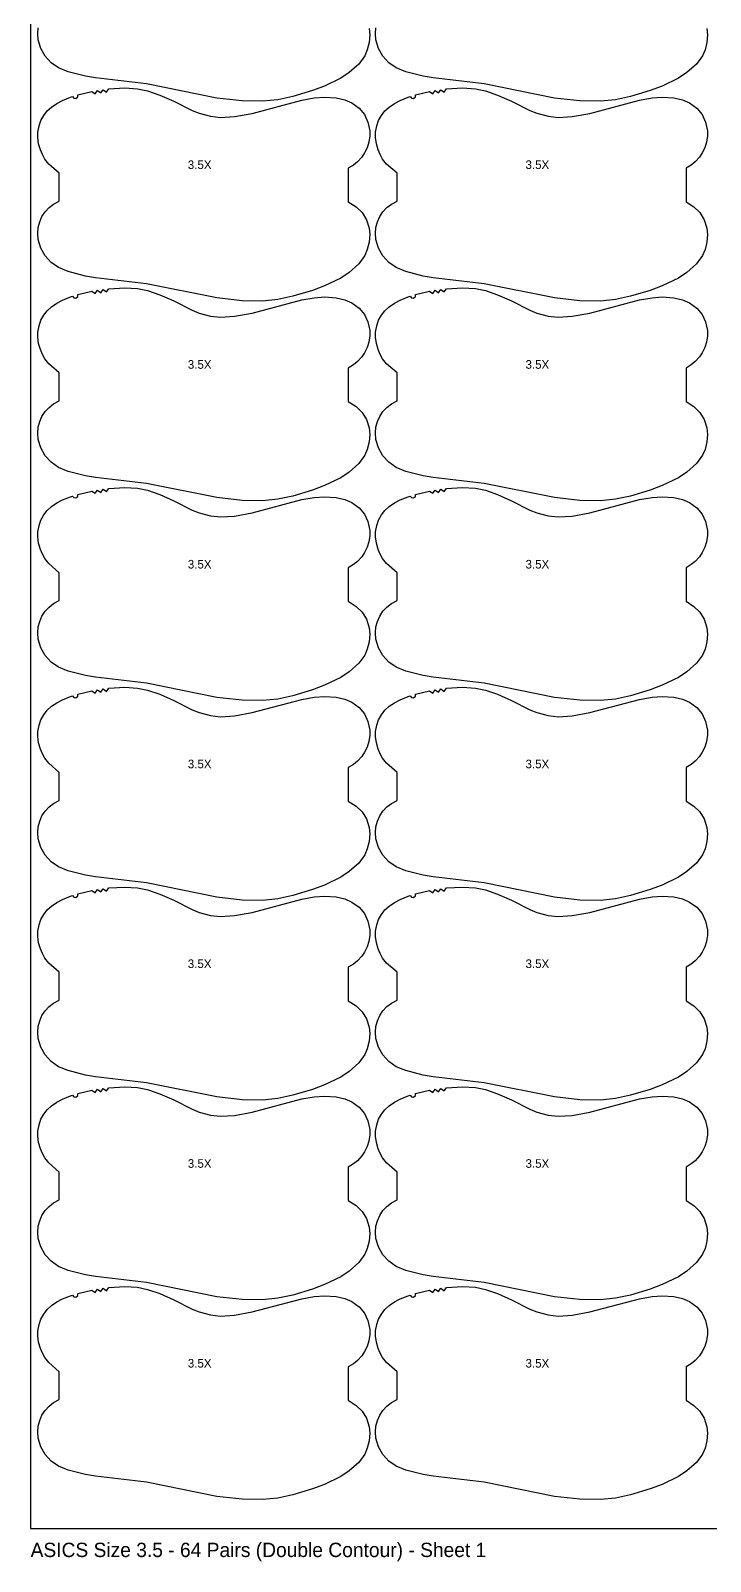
# Model space of a CAD drawing. Extents: x 0 to 1100, y -23 to 2000.
# Drawn here: x 0 to 473, y -23 to 1043 of the extents above; entities that cross this region are included whole.
import ezdxf

# ---------------------------------------------------------------- set-up
doc = ezdxf.new("R2010")
doc.units = 0
for name, color, linetype in [('BORDER', 7, 'CONTINUOUS'), ('SIZE_3_5', 9, 'CONTINUOUS'), ('TEXT', 7, 'CONTINUOUS'), ('TEXT_LABELS', 7, 'CONTINUOUS')]:
    doc.layers.add(name, color=color, linetype=linetype)

msp = doc.modelspace()

# ---------------------------------------------------------------- linework, layer by layer
at = {"layer": 'BORDER', "color": 7, "linetype": 'CONTINUOUS'}
msp.add_lwpolyline([(0, 0), (1100, 0), (1100, 2000), (0, 2000)], close=True, dxfattribs=at)
at = {"layer": 'SIZE_3_5', "color": 9, "linetype": 'CONTINUOUS'}
for points in [[(235.8278, 1044.7299), (236.2749, 1040.2981), (235.8608, 1034.9681), (234.4979, 1029.7962), (232.6805, 1025.7247), (228.5288, 1019.9467), (221.9036, 1013.9861), (215.957, 1010.05), (204.7033, 1004.6352), (196.3692, 1001.4613), (182.7026, 997.3491), (172.2389, 995.0943), (161.5986, 993.98), (147.3306, 994.2185), (129.604, 996.2068), (80.6311, 1006.0862), (45.1921, 1010.2615), (38.1523, 1011.4305), (26.0557, 1014.5305), (19.4802, 1017.269), (14.3618, 1020.8296), (10.1347, 1025.4101), (7.0431, 1030.821), (5.3337, 1036.8106), (5, 1041.2559), (5.3444, 1045.2514)], [(471.0448, 1044.7299), (471.4919, 1040.2981), (471.0778, 1034.9681), (469.7149, 1029.7962), (467.8975, 1025.7247), (463.7458, 1019.9467), (457.1206, 1013.9861), (451.174, 1010.05), (439.9203, 1004.6352), (431.5862, 1001.4613), (417.9196, 997.3491), (407.4559, 995.0943), (396.8156, 993.98), (382.5476, 994.2185), (364.821, 996.2068), (315.8481, 1006.0862), (280.4091, 1010.2615), (273.3693, 1011.4305), (261.2727, 1014.5305), (254.6972, 1017.269), (249.5788, 1020.8296), (245.3517, 1025.4101), (242.2601, 1030.821), (240.5507, 1036.8106), (240.217, 1041.2559), (240.5614, 1045.2514)]]:
    msp.add_lwpolyline(points, dxfattribs=at)
for points in [[(29.1367, 997.3228), (30.0107, 996.2163), (31.3976, 995.9615), (32.8591, 997.093), (32.9597, 998.4994), (42.6819, 1000.8255), (44.9945, 999.2186), (46.6211, 1001.5183), (48.8874, 999.8409), (50.5789, 1002.0983), (52.8131, 1000.3743), (54.5475, 1002.5982), (65.6331, 1003.2632), (74.535, 1002.7542), (81.5192, 1001.3228), (89.9354, 998.3673), (99.7433, 994.0801), (112.4596, 987.5969), (117.4317, 985.6184), (125.1784, 983.5288), (132.2641, 982.7303), (142.0453, 983.3744), (154.3313, 985.6101), (188.8109, 994.8067), (197.5948, 996.3551), (204.7116, 996.8372), (212.7217, 996.3408), (218.801, 994.9541), (223.7008, 992.8201), (228.7448, 989.1628), (232.4488, 984.7199), (234.9571, 979.5081), (236.1992, 973.4041), (236.231, 969.8376), (235.6013, 965.4246), (234.4026, 961.5989), (232.6204, 958.0064), (230.6005, 955.0657), (227.5779, 951.7912), (224.8142, 949.5356), (221.2755, 947.3596), (221.2755, 924.0094), (226.7511, 920.4954), (230.8702, 916.4418), (233.9156, 911.5182), (235.8278, 905.5899), (236.2749, 901.1581), (235.8608, 895.8281), (234.4979, 890.6562), (232.6805, 886.5847), (228.5288, 880.8067), (221.9036, 874.8461), (215.957, 870.91), (204.7033, 865.4952), (196.3692, 862.3213), (182.7026, 858.2091), (172.2389, 855.9543), (161.5986, 854.84), (147.3306, 855.0785), (129.604, 857.0668), (80.6311, 866.9462), (45.1921, 871.1215), (38.1523, 872.2905), (26.0557, 875.3905), (19.4802, 878.129), (14.3618, 881.6896), (10.1347, 886.2701), (7.0431, 891.681), (5.3337, 897.6706), (5, 902.1159), (5.3444, 906.1114), (6.3183, 910.0023), (7.9188, 913.6785), (10.121, 917.0299), (12.8589, 919.9588), (16.0442, 922.3964), (20, 924.5068), (20, 943.8906), (12.7466, 950.3125), (9.9835, 953.8074), (8.182, 956.8809), (6.7776, 960.1619), (5.5782, 964.457), (5.0279, 968.8794), (5.0891, 972.4458), (5.8421, 976.8347), (7.1748, 980.6178), (9.0974, 984.1411), (11.5678, 987.2986), (14.5244, 990.0012), (18.2139, 992.512), (22.1573, 994.5935), (27.7836, 996.8632)], [(264.3537, 997.3228), (265.2277, 996.2163), (266.6146, 995.9615), (268.0761, 997.093), (268.1767, 998.4994), (277.8989, 1000.8255), (280.2115, 999.2186), (281.8381, 1001.5183), (284.1044, 999.8409), (285.7959, 1002.0983), (288.0301, 1000.3743), (289.7645, 1002.5982), (300.8501, 1003.2632), (309.752, 1002.7542), (316.7362, 1001.3228), (325.1524, 998.3673), (334.9603, 994.0801), (347.6766, 987.5969), (352.6487, 985.6184), (360.3954, 983.5288), (367.4811, 982.7303), (377.2623, 983.3744), (389.5483, 985.6101), (424.0279, 994.8067), (432.8118, 996.3551), (439.9286, 996.8372), (447.9387, 996.3408), (454.018, 994.9541), (458.9178, 992.8201), (463.9618, 989.1628), (467.6658, 984.7199), (470.1741, 979.5081), (471.4162, 973.4041), (471.448, 969.8376), (470.8183, 965.4246), (469.6196, 961.5989), (467.8374, 958.0064), (465.8175, 955.0657), (462.7949, 951.7912), (460.0312, 949.5356), (456.4925, 947.3596), (456.4925, 924.0094), (461.9681, 920.4954), (466.0872, 916.4418), (469.1326, 911.5182), (471.0448, 905.5899), (471.4919, 901.1581), (471.0778, 895.8281), (469.7149, 890.6562), (467.8975, 886.5847), (463.7458, 880.8067), (457.1206, 874.8461), (451.174, 870.91), (439.9203, 865.4952), (431.5862, 862.3213), (417.9196, 858.2091), (407.4559, 855.9543), (396.8156, 854.84), (382.5476, 855.0785), (364.821, 857.0668), (315.8481, 866.9462), (280.4091, 871.1215), (273.3693, 872.2905), (261.2727, 875.3905), (254.6972, 878.129), (249.5788, 881.6896), (245.3517, 886.2701), (242.2601, 891.681), (240.5507, 897.6706), (240.217, 902.1159), (240.5614, 906.1114), (241.5353, 910.0023), (243.1358, 913.6785), (245.338, 917.0299), (248.0759, 919.9588), (251.2612, 922.3964), (255.217, 924.5068), (255.217, 943.8906), (247.9636, 950.3125), (245.2005, 953.8074), (243.399, 956.8809), (241.9946, 960.1619), (240.7952, 964.457), (240.2449, 968.8794), (240.3061, 972.4458), (241.0591, 976.8347), (242.3918, 980.6178), (244.3144, 984.1411), (246.7848, 987.2986), (249.7414, 990.0012), (253.4309, 992.512), (257.3743, 994.5935), (263.0006, 996.8632)], [(29.1367, 858.1828), (30.0107, 857.0763), (31.3976, 856.8215), (32.8591, 857.953), (32.9597, 859.3594), (42.6819, 861.6855), (44.9945, 860.0786), (46.6211, 862.3783), (48.8874, 860.7009), (50.5789, 862.9583), (52.8131, 861.2343), (54.5475, 863.4582), (65.6331, 864.1232), (74.535, 863.6142), (81.5192, 862.1828), (89.9354, 859.2273), (99.7433, 854.9401), (112.4596, 848.4569), (117.4317, 846.4784), (125.1784, 844.3888), (132.2641, 843.5903), (142.0453, 844.2344), (154.3313, 846.4701), (188.8109, 855.6667), (197.5948, 857.2151), (204.7116, 857.6972), (212.7217, 857.2008), (218.801, 855.8141), (223.7008, 853.6801), (228.7448, 850.0228), (232.4488, 845.5799), (234.9571, 840.3681), (236.1992, 834.2641), (236.231, 830.6976), (235.6013, 826.2846), (234.4026, 822.4589), (232.6204, 818.8664), (230.6005, 815.9257), (227.5779, 812.6512), (224.8142, 810.3956), (221.2755, 808.2196), (221.2755, 784.8694), (226.7511, 781.3554), (230.8702, 777.3018), (233.9156, 772.3782), (235.8278, 766.4499), (236.2749, 762.0181), (235.8608, 756.6881), (234.4979, 751.5162), (232.6805, 747.4447), (228.5288, 741.6667), (221.9036, 735.7061), (215.957, 731.77), (204.7033, 726.3552), (196.3692, 723.1813), (182.7026, 719.0691), (172.2389, 716.8143), (161.5986, 715.7), (147.3306, 715.9385), (129.604, 717.9268), (80.6311, 727.8062), (45.1921, 731.9815), (38.1523, 733.1505), (26.0557, 736.2505), (19.4802, 738.989), (14.3618, 742.5496), (10.1347, 747.1301), (7.0431, 752.541), (5.3337, 758.5306), (5, 762.9759), (5.3444, 766.9714), (6.3183, 770.8623), (7.9188, 774.5385), (10.121, 777.8899), (12.8589, 780.8188), (16.0442, 783.2564), (20, 785.3668), (20, 804.7506), (12.7466, 811.1725), (9.9835, 814.6674), (8.182, 817.7409), (6.7776, 821.0219), (5.5782, 825.317), (5.0279, 829.7394), (5.0891, 833.3058), (5.8421, 837.6947), (7.1748, 841.4778), (9.0974, 845.0011), (11.5678, 848.1586), (14.5244, 850.8612), (18.2139, 853.372), (22.1573, 855.4535), (27.7836, 857.7232)], [(264.3537, 858.1828), (265.2277, 857.0763), (266.6146, 856.8215), (268.0761, 857.953), (268.1767, 859.3594), (277.8989, 861.6855), (280.2115, 860.0786), (281.8381, 862.3783), (284.1044, 860.7009), (285.7959, 862.9583), (288.0301, 861.2343), (289.7645, 863.4582), (300.8501, 864.1232), (309.752, 863.6142), (316.7362, 862.1828), (325.1524, 859.2273), (334.9603, 854.9401), (347.6766, 848.4569), (352.6487, 846.4784), (360.3954, 844.3888), (367.4811, 843.5903), (377.2623, 844.2344), (389.5483, 846.4701), (424.0279, 855.6667), (432.8118, 857.2151), (439.9286, 857.6972), (447.9387, 857.2008), (454.018, 855.8141), (458.9178, 853.6801), (463.9618, 850.0228), (467.6658, 845.5799), (470.1741, 840.3681), (471.4162, 834.2641), (471.448, 830.6976), (470.8183, 826.2846), (469.6196, 822.4589), (467.8374, 818.8664), (465.8175, 815.9257), (462.7949, 812.6512), (460.0312, 810.3956), (456.4925, 808.2196), (456.4925, 784.8694), (461.9681, 781.3554), (466.0872, 777.3018), (469.1326, 772.3782), (471.0448, 766.4499), (471.4919, 762.0181), (471.0778, 756.6881), (469.7149, 751.5162), (467.8975, 747.4447), (463.7458, 741.6667), (457.1206, 735.7061), (451.174, 731.77), (439.9203, 726.3552), (431.5862, 723.1813), (417.9196, 719.0691), (407.4559, 716.8143), (396.8156, 715.7), (382.5476, 715.9385), (364.821, 717.9268), (315.8481, 727.8062), (280.4091, 731.9815), (273.3693, 733.1505), (261.2727, 736.2505), (254.6972, 738.989), (249.5788, 742.5496), (245.3517, 747.1301), (242.2601, 752.541), (240.5507, 758.5306), (240.217, 762.9759), (240.5614, 766.9714), (241.5353, 770.8623), (243.1358, 774.5385), (245.338, 777.8899), (248.0759, 780.8188), (251.2612, 783.2564), (255.217, 785.3668), (255.217, 804.7506), (247.9636, 811.1725), (245.2005, 814.6674), (243.399, 817.7409), (241.9946, 821.0219), (240.7952, 825.317), (240.2449, 829.7394), (240.3061, 833.3058), (241.0591, 837.6947), (242.3918, 841.4778), (244.3144, 845.0011), (246.7848, 848.1586), (249.7414, 850.8612), (253.4309, 853.372), (257.3743, 855.4535), (263.0006, 857.7232)], [(29.1367, 719.0428), (30.0107, 717.9363), (31.3976, 717.6815), (32.8591, 718.813), (32.9597, 720.2194), (42.6819, 722.5455), (44.9945, 720.9386), (46.6211, 723.2383), (48.8874, 721.5609), (50.5789, 723.8183), (52.8131, 722.0943), (54.5475, 724.3182), (65.6331, 724.9832), (74.535, 724.4742), (81.5192, 723.0428), (89.9354, 720.0873), (99.7433, 715.8001), (112.4596, 709.3169), (117.4317, 707.3384), (125.1784, 705.2488), (132.2641, 704.4503), (142.0453, 705.0944), (154.3313, 707.3301), (188.8109, 716.5267), (197.5948, 718.0751), (204.7116, 718.5572), (212.7217, 718.0608), (218.801, 716.6741), (223.7008, 714.5401), (228.7448, 710.8828), (232.4488, 706.4399), (234.9571, 701.2281), (236.1992, 695.1241), (236.231, 691.5576), (235.6013, 687.1446), (234.4026, 683.3189), (232.6204, 679.7264), (230.6005, 676.7857), (227.5779, 673.5112), (224.8142, 671.2556), (221.2755, 669.0796), (221.2755, 645.7294), (226.7511, 642.2154), (230.8702, 638.1618), (233.9156, 633.2382), (235.8278, 627.3099), (236.2749, 622.8781), (235.8608, 617.5481), (234.4979, 612.3762), (232.6805, 608.3047), (228.5288, 602.5267), (221.9036, 596.5661), (215.957, 592.63), (204.7033, 587.2152), (196.3692, 584.0413), (182.7026, 579.9291), (172.2389, 577.6743), (161.5986, 576.56), (147.3306, 576.7985), (129.604, 578.7868), (80.6311, 588.6662), (45.1921, 592.8415), (38.1523, 594.0105), (26.0557, 597.1105), (19.4802, 599.849), (14.3618, 603.4096), (10.1347, 607.9901), (7.0431, 613.401), (5.3337, 619.3906), (5, 623.8359), (5.3444, 627.8314), (6.3183, 631.7223), (7.9188, 635.3985), (10.121, 638.7499), (12.8589, 641.6788), (16.0442, 644.1164), (20, 646.2268), (20, 665.6106), (12.7466, 672.0325), (9.9835, 675.5274), (8.182, 678.6009), (6.7776, 681.8819), (5.5782, 686.177), (5.0279, 690.5994), (5.0891, 694.1658), (5.8421, 698.5547), (7.1748, 702.3378), (9.0974, 705.8611), (11.5678, 709.0186), (14.5244, 711.7212), (18.2139, 714.232), (22.1573, 716.3135), (27.7836, 718.5832)], [(264.3537, 719.0428), (265.2277, 717.9363), (266.6146, 717.6815), (268.0761, 718.813), (268.1767, 720.2194), (277.8989, 722.5455), (280.2115, 720.9386), (281.8381, 723.2383), (284.1044, 721.5609), (285.7959, 723.8183), (288.0301, 722.0943), (289.7645, 724.3182), (300.8501, 724.9832), (309.752, 724.4742), (316.7362, 723.0428), (325.1524, 720.0873), (334.9603, 715.8001), (347.6766, 709.3169), (352.6487, 707.3384), (360.3954, 705.2488), (367.4811, 704.4503), (377.2623, 705.0944), (389.5483, 707.3301), (424.0279, 716.5267), (432.8118, 718.0751), (439.9286, 718.5572), (447.9387, 718.0608), (454.018, 716.6741), (458.9178, 714.5401), (463.9618, 710.8828), (467.6658, 706.4399), (470.1741, 701.2281), (471.4162, 695.1241), (471.448, 691.5576), (470.8183, 687.1446), (469.6196, 683.3189), (467.8374, 679.7264), (465.8175, 676.7857), (462.7949, 673.5112), (460.0312, 671.2556), (456.4925, 669.0796), (456.4925, 645.7294), (461.9681, 642.2154), (466.0872, 638.1618), (469.1326, 633.2382), (471.0448, 627.3099), (471.4919, 622.8781), (471.0778, 617.5481), (469.7149, 612.3762), (467.8975, 608.3047), (463.7458, 602.5267), (457.1206, 596.5661), (451.174, 592.63), (439.9203, 587.2152), (431.5862, 584.0413), (417.9196, 579.9291), (407.4559, 577.6743), (396.8156, 576.56), (382.5476, 576.7985), (364.821, 578.7868), (315.8481, 588.6662), (280.4091, 592.8415), (273.3693, 594.0105), (261.2727, 597.1105), (254.6972, 599.849), (249.5788, 603.4096), (245.3517, 607.9901), (242.2601, 613.401), (240.5507, 619.3906), (240.217, 623.8359), (240.5614, 627.8314), (241.5353, 631.7223), (243.1358, 635.3985), (245.338, 638.7499), (248.0759, 641.6788), (251.2612, 644.1164), (255.217, 646.2268), (255.217, 665.6106), (247.9636, 672.0325), (245.2005, 675.5274), (243.399, 678.6009), (241.9946, 681.8819), (240.7952, 686.177), (240.2449, 690.5994), (240.3061, 694.1658), (241.0591, 698.5547), (242.3918, 702.3378), (244.3144, 705.8611), (246.7848, 709.0186), (249.7414, 711.7212), (253.4309, 714.232), (257.3743, 716.3135), (263.0006, 718.5832)], [(29.1367, 579.9028), (30.0107, 578.7963), (31.3976, 578.5415), (32.8591, 579.673), (32.9597, 581.0794), (42.6819, 583.4055), (44.9945, 581.7986), (46.6211, 584.0983), (48.8874, 582.4209), (50.5789, 584.6783), (52.8131, 582.9543), (54.5475, 585.1782), (65.6331, 585.8432), (74.535, 585.3342), (81.5192, 583.9028), (89.9354, 580.9473), (99.7433, 576.6601), (112.4596, 570.1769), (117.4317, 568.1984), (125.1784, 566.1088), (132.2641, 565.3103), (142.0453, 565.9544), (154.3313, 568.1901), (188.8109, 577.3867), (197.5948, 578.9351), (204.7116, 579.4172), (212.7217, 578.9208), (218.801, 577.5341), (223.7008, 575.4001), (228.7448, 571.7428), (232.4488, 567.2999), (234.9571, 562.0881), (236.1992, 555.9841), (236.231, 552.4176), (235.6013, 548.0046), (234.4026, 544.1789), (232.6204, 540.5864), (230.6005, 537.6457), (227.5779, 534.3712), (224.8142, 532.1156), (221.2755, 529.9396), (221.2755, 506.5894), (226.7511, 503.0754), (230.8702, 499.0218), (233.9156, 494.0982), (235.8278, 488.1699), (236.2749, 483.7381), (235.8608, 478.4081), (234.4979, 473.2362), (232.6805, 469.1647), (228.5288, 463.3867), (221.9036, 457.4261), (215.957, 453.49), (204.7033, 448.0752), (196.3692, 444.9013), (182.7026, 440.7891), (172.2389, 438.5343), (161.5986, 437.42), (147.3306, 437.6585), (129.604, 439.6468), (80.6311, 449.5262), (45.1921, 453.7015), (38.1523, 454.8705), (26.0557, 457.9705), (19.4802, 460.709), (14.3618, 464.2696), (10.1347, 468.8501), (7.0431, 474.261), (5.3337, 480.2506), (5, 484.6959), (5.3444, 488.6914), (6.3183, 492.5823), (7.9188, 496.2585), (10.121, 499.6099), (12.8589, 502.5388), (16.0442, 504.9764), (20, 507.0868), (20, 526.4706), (12.7466, 532.8925), (9.9835, 536.3874), (8.182, 539.4609), (6.7776, 542.7419), (5.5782, 547.037), (5.0279, 551.4594), (5.0891, 555.0258), (5.8421, 559.4147), (7.1748, 563.1978), (9.0974, 566.7211), (11.5678, 569.8786), (14.5244, 572.5812), (18.2139, 575.092), (22.1573, 577.1735), (27.7836, 579.4432)], [(264.3537, 579.9028), (265.2277, 578.7963), (266.6146, 578.5415), (268.0761, 579.673), (268.1767, 581.0794), (277.8989, 583.4055), (280.2115, 581.7986), (281.8381, 584.0983), (284.1044, 582.4209), (285.7959, 584.6783), (288.0301, 582.9543), (289.7645, 585.1782), (300.8501, 585.8432), (309.752, 585.3342), (316.7362, 583.9028), (325.1524, 580.9473), (334.9603, 576.6601), (347.6766, 570.1769), (352.6487, 568.1984), (360.3954, 566.1088), (367.4811, 565.3103), (377.2623, 565.9544), (389.5483, 568.1901), (424.0279, 577.3867), (432.8118, 578.9351), (439.9286, 579.4172), (447.9387, 578.9208), (454.018, 577.5341), (458.9178, 575.4001), (463.9618, 571.7428), (467.6658, 567.2999), (470.1741, 562.0881), (471.4162, 555.9841), (471.448, 552.4176), (470.8183, 548.0046), (469.6196, 544.1789), (467.8374, 540.5864), (465.8175, 537.6457), (462.7949, 534.3712), (460.0312, 532.1156), (456.4925, 529.9396), (456.4925, 506.5894), (461.9681, 503.0754), (466.0872, 499.0218), (469.1326, 494.0982), (471.0448, 488.1699), (471.4919, 483.7381), (471.0778, 478.4081), (469.7149, 473.2362), (467.8975, 469.1647), (463.7458, 463.3867), (457.1206, 457.4261), (451.174, 453.49), (439.9203, 448.0752), (431.5862, 444.9013), (417.9196, 440.7891), (407.4559, 438.5343), (396.8156, 437.42), (382.5476, 437.6585), (364.821, 439.6468), (315.8481, 449.5262), (280.4091, 453.7015), (273.3693, 454.8705), (261.2727, 457.9705), (254.6972, 460.709), (249.5788, 464.2696), (245.3517, 468.8501), (242.2601, 474.261), (240.5507, 480.2506), (240.217, 484.6959), (240.5614, 488.6914), (241.5353, 492.5823), (243.1358, 496.2585), (245.338, 499.6099), (248.0759, 502.5388), (251.2612, 504.9764), (255.217, 507.0868), (255.217, 526.4706), (247.9636, 532.8925), (245.2005, 536.3874), (243.399, 539.4609), (241.9946, 542.7419), (240.7952, 547.037), (240.2449, 551.4594), (240.3061, 555.0258), (241.0591, 559.4147), (242.3918, 563.1978), (244.3144, 566.7211), (246.7848, 569.8786), (249.7414, 572.5812), (253.4309, 575.092), (257.3743, 577.1735), (263.0006, 579.4432)], [(29.1367, 440.7628), (30.0107, 439.6563), (31.3976, 439.4015), (32.8591, 440.533), (32.9597, 441.9394), (42.6819, 444.2655), (44.9945, 442.6586), (46.6211, 444.9583), (48.8874, 443.2809), (50.5789, 445.5383), (52.8131, 443.8143), (54.5475, 446.0382), (65.6331, 446.7032), (74.535, 446.1942), (81.5192, 444.7628), (89.9354, 441.8073), (99.7433, 437.5201), (112.4596, 431.0369), (117.4317, 429.0584), (125.1784, 426.9688), (132.2641, 426.1703), (142.0453, 426.8144), (154.3313, 429.0501), (188.8109, 438.2467), (197.5948, 439.7951), (204.7116, 440.2772), (212.7217, 439.7808), (218.801, 438.3941), (223.7008, 436.2601), (228.7448, 432.6028), (232.4488, 428.1599), (234.9571, 422.9481), (236.1992, 416.8441), (236.231, 413.2776), (235.6013, 408.8646), (234.4026, 405.0389), (232.6204, 401.4464), (230.6005, 398.5057), (227.5779, 395.2312), (224.8142, 392.9756), (221.2755, 390.7996), (221.2755, 367.4494), (226.7511, 363.9354), (230.8702, 359.8818), (233.9156, 354.9582), (235.8278, 349.0299), (236.2749, 344.5981), (235.8608, 339.2681), (234.4979, 334.0962), (232.6805, 330.0247), (228.5288, 324.2467), (221.9036, 318.2861), (215.957, 314.35), (204.7033, 308.9352), (196.3692, 305.7613), (182.7026, 301.6491), (172.2389, 299.3943), (161.5986, 298.28), (147.3306, 298.5185), (129.604, 300.5068), (80.6311, 310.3862), (45.1921, 314.5615), (38.1523, 315.7305), (26.0557, 318.8305), (19.4802, 321.569), (14.3618, 325.1296), (10.1347, 329.7101), (7.0431, 335.121), (5.3337, 341.1106), (5, 345.5559), (5.3444, 349.5514), (6.3183, 353.4423), (7.9188, 357.1185), (10.121, 360.4699), (12.8589, 363.3988), (16.0442, 365.8364), (20, 367.9468), (20, 387.3306), (12.7466, 393.7525), (9.9835, 397.2474), (8.182, 400.3209), (6.7776, 403.6019), (5.5782, 407.897), (5.0279, 412.3194), (5.0891, 415.8858), (5.8421, 420.2747), (7.1748, 424.0578), (9.0974, 427.5811), (11.5678, 430.7386), (14.5244, 433.4412), (18.2139, 435.952), (22.1573, 438.0335), (27.7836, 440.3032)], [(264.3537, 440.7628), (265.2277, 439.6563), (266.6146, 439.4015), (268.0761, 440.533), (268.1767, 441.9394), (277.8989, 444.2655), (280.2115, 442.6586), (281.8381, 444.9583), (284.1044, 443.2809), (285.7959, 445.5383), (288.0301, 443.8143), (289.7645, 446.0382), (300.8501, 446.7032), (309.752, 446.1942), (316.7362, 444.7628), (325.1524, 441.8073), (334.9603, 437.5201), (347.6766, 431.0369), (352.6487, 429.0584), (360.3954, 426.9688), (367.4811, 426.1703), (377.2623, 426.8144), (389.5483, 429.0501), (424.0279, 438.2467), (432.8118, 439.7951), (439.9286, 440.2772), (447.9387, 439.7808), (454.018, 438.3941), (458.9178, 436.2601), (463.9618, 432.6028), (467.6658, 428.1599), (470.1741, 422.9481), (471.4162, 416.8441), (471.448, 413.2776), (470.8183, 408.8646), (469.6196, 405.0389), (467.8374, 401.4464), (465.8175, 398.5057), (462.7949, 395.2312), (460.0312, 392.9756), (456.4925, 390.7996), (456.4925, 367.4494), (461.9681, 363.9354), (466.0872, 359.8818), (469.1326, 354.9582), (471.0448, 349.0299), (471.4919, 344.5981), (471.0778, 339.2681), (469.7149, 334.0962), (467.8975, 330.0247), (463.7458, 324.2467), (457.1206, 318.2861), (451.174, 314.35), (439.9203, 308.9352), (431.5862, 305.7613), (417.9196, 301.6491), (407.4559, 299.3943), (396.8156, 298.28), (382.5476, 298.5185), (364.821, 300.5068), (315.8481, 310.3862), (280.4091, 314.5615), (273.3693, 315.7305), (261.2727, 318.8305), (254.6972, 321.569), (249.5788, 325.1296), (245.3517, 329.7101), (242.2601, 335.121), (240.5507, 341.1106), (240.217, 345.5559), (240.5614, 349.5514), (241.5353, 353.4423), (243.1358, 357.1185), (245.338, 360.4699), (248.0759, 363.3988), (251.2612, 365.8364), (255.217, 367.9468), (255.217, 387.3306), (247.9636, 393.7525), (245.2005, 397.2474), (243.399, 400.3209), (241.9946, 403.6019), (240.7952, 407.897), (240.2449, 412.3194), (240.3061, 415.8858), (241.0591, 420.2747), (242.3918, 424.0578), (244.3144, 427.5811), (246.7848, 430.7386), (249.7414, 433.4412), (253.4309, 435.952), (257.3743, 438.0335), (263.0006, 440.3032)], [(29.1367, 301.6228), (30.0107, 300.5163), (31.3976, 300.2615), (32.8591, 301.393), (32.9597, 302.7994), (42.6819, 305.1255), (44.9945, 303.5186), (46.6211, 305.8183), (48.8874, 304.1409), (50.5789, 306.3983), (52.8131, 304.6743), (54.5475, 306.8982), (65.6331, 307.5632), (74.535, 307.0542), (81.5192, 305.6228), (89.9354, 302.6673), (99.7433, 298.3801), (112.4596, 291.8969), (117.4317, 289.9184), (125.1784, 287.8288), (132.2641, 287.0303), (142.0453, 287.6744), (154.3313, 289.9101), (188.8109, 299.1067), (197.5948, 300.6551), (204.7116, 301.1372), (212.7217, 300.6408), (218.801, 299.2541), (223.7008, 297.1201), (228.7448, 293.4628), (232.4488, 289.0199), (234.9571, 283.8081), (236.1992, 277.7041), (236.231, 274.1376), (235.6013, 269.7246), (234.4026, 265.8989), (232.6204, 262.3064), (230.6005, 259.3657), (227.5779, 256.0912), (224.8142, 253.8356), (221.2755, 251.6596), (221.2755, 228.3094), (226.7511, 224.7954), (230.8702, 220.7418), (233.9156, 215.8182), (235.8278, 209.8899), (236.2749, 205.4581), (235.8608, 200.1281), (234.4979, 194.9562), (232.6805, 190.8847), (228.5288, 185.1067), (221.9036, 179.1461), (215.957, 175.21), (204.7033, 169.7952), (196.3692, 166.6213), (182.7026, 162.5091), (172.2389, 160.2543), (161.5986, 159.14), (147.3306, 159.3785), (129.604, 161.3668), (80.6311, 171.2462), (45.1921, 175.4215), (38.1523, 176.5905), (26.0557, 179.6905), (19.4802, 182.429), (14.3618, 185.9896), (10.1347, 190.5701), (7.0431, 195.981), (5.3337, 201.9706), (5, 206.4159), (5.3444, 210.4114), (6.3183, 214.3023), (7.9188, 217.9785), (10.121, 221.3299), (12.8589, 224.2588), (16.0442, 226.6964), (20, 228.8068), (20, 248.1906), (12.7466, 254.6125), (9.9835, 258.1074), (8.182, 261.1809), (6.7776, 264.4619), (5.5782, 268.757), (5.0279, 273.1794), (5.0891, 276.7458), (5.8421, 281.1347), (7.1748, 284.9178), (9.0974, 288.4411), (11.5678, 291.5986), (14.5244, 294.3012), (18.2139, 296.812), (22.1573, 298.8935), (27.7836, 301.1632)], [(264.3537, 301.6228), (265.2277, 300.5163), (266.6146, 300.2615), (268.0761, 301.393), (268.1767, 302.7994), (277.8989, 305.1255), (280.2115, 303.5186), (281.8381, 305.8183), (284.1044, 304.1409), (285.7959, 306.3983), (288.0301, 304.6743), (289.7645, 306.8982), (300.8501, 307.5632), (309.752, 307.0542), (316.7362, 305.6228), (325.1524, 302.6673), (334.9603, 298.3801), (347.6766, 291.8969), (352.6487, 289.9184), (360.3954, 287.8288), (367.4811, 287.0303), (377.2623, 287.6744), (389.5483, 289.9101), (424.0279, 299.1067), (432.8118, 300.6551), (439.9286, 301.1372), (447.9387, 300.6408), (454.018, 299.2541), (458.9178, 297.1201), (463.9618, 293.4628), (467.6658, 289.0199), (470.1741, 283.8081), (471.4162, 277.7041), (471.448, 274.1376), (470.8183, 269.7246), (469.6196, 265.8989), (467.8374, 262.3064), (465.8175, 259.3657), (462.7949, 256.0912), (460.0312, 253.8356), (456.4925, 251.6596), (456.4925, 228.3094), (461.9681, 224.7954), (466.0872, 220.7418), (469.1326, 215.8182), (471.0448, 209.8899), (471.4919, 205.4581), (471.0778, 200.1281), (469.7149, 194.9562), (467.8975, 190.8847), (463.7458, 185.1067), (457.1206, 179.1461), (451.174, 175.21), (439.9203, 169.7952), (431.5862, 166.6213), (417.9196, 162.5091), (407.4559, 160.2543), (396.8156, 159.14), (382.5476, 159.3785), (364.821, 161.3668), (315.8481, 171.2462), (280.4091, 175.4215), (273.3693, 176.5905), (261.2727, 179.6905), (254.6972, 182.429), (249.5788, 185.9896), (245.3517, 190.5701), (242.2601, 195.981), (240.5507, 201.9706), (240.217, 206.4159), (240.5614, 210.4114), (241.5353, 214.3023), (243.1358, 217.9785), (245.338, 221.3299), (248.0759, 224.2588), (251.2612, 226.6964), (255.217, 228.8068), (255.217, 248.1906), (247.9636, 254.6125), (245.2005, 258.1074), (243.399, 261.1809), (241.9946, 264.4619), (240.7952, 268.757), (240.2449, 273.1794), (240.3061, 276.7458), (241.0591, 281.1347), (242.3918, 284.9178), (244.3144, 288.4411), (246.7848, 291.5986), (249.7414, 294.3012), (253.4309, 296.812), (257.3743, 298.8935), (263.0006, 301.1632)], [(29.1367, 162.4828), (30.0107, 161.3763), (31.3976, 161.1215), (32.8591, 162.253), (32.9597, 163.6594), (42.6819, 165.9855), (44.9945, 164.3786), (46.6211, 166.6783), (48.8874, 165.0009), (50.5789, 167.2583), (52.8131, 165.5343), (54.5475, 167.7582), (65.6331, 168.4232), (74.535, 167.9142), (81.5192, 166.4828), (89.9354, 163.5273), (99.7433, 159.2401), (112.4596, 152.7569), (117.4317, 150.7784), (125.1784, 148.6888), (132.2641, 147.8903), (142.0453, 148.5344), (154.3313, 150.7701), (188.8109, 159.9667), (197.5948, 161.5151), (204.7116, 161.9972), (212.7217, 161.5008), (218.801, 160.1141), (223.7008, 157.9801), (228.7448, 154.3228), (232.4488, 149.8799), (234.9571, 144.6681), (236.1992, 138.5641), (236.231, 134.9976), (235.6013, 130.5846), (234.4026, 126.7589), (232.6204, 123.1664), (230.6005, 120.2257), (227.5779, 116.9512), (224.8142, 114.6956), (221.2755, 112.5196), (221.2755, 89.1694), (226.7511, 85.6554), (230.8702, 81.6018), (233.9156, 76.6782), (235.8278, 70.7499), (236.2749, 66.3181), (235.8608, 60.9881), (234.4979, 55.8162), (232.6805, 51.7447), (228.5288, 45.9667), (221.9036, 40.0061), (215.957, 36.07), (204.7033, 30.6552), (196.3692, 27.4813), (182.7026, 23.3691), (172.2389, 21.1143), (161.5986, 20), (147.3306, 20.2385), (129.604, 22.2268), (80.6311, 32.1062), (45.1921, 36.2815), (38.1523, 37.4505), (26.0557, 40.5505), (19.4802, 43.289), (14.3618, 46.8496), (10.1347, 51.4301), (7.0431, 56.841), (5.3337, 62.8306), (5, 67.2759), (5.3444, 71.2714), (6.3183, 75.1623), (7.9188, 78.8385), (10.121, 82.1899), (12.8589, 85.1188), (16.0442, 87.5564), (20, 89.6668), (20, 109.0506), (12.7466, 115.4725), (9.9835, 118.9674), (8.182, 122.0409), (6.7776, 125.3219), (5.5782, 129.617), (5.0279, 134.0394), (5.0891, 137.6058), (5.8421, 141.9947), (7.1748, 145.7778), (9.0974, 149.3011), (11.5678, 152.4586), (14.5244, 155.1612), (18.2139, 157.672), (22.1573, 159.7535), (27.7836, 162.0232)], [(264.3537, 162.4828), (265.2277, 161.3763), (266.6146, 161.1215), (268.0761, 162.253), (268.1767, 163.6594), (277.8989, 165.9855), (280.2115, 164.3786), (281.8381, 166.6783), (284.1044, 165.0009), (285.7959, 167.2583), (288.0301, 165.5343), (289.7645, 167.7582), (300.8501, 168.4232), (309.752, 167.9142), (316.7362, 166.4828), (325.1524, 163.5273), (334.9603, 159.2401), (347.6766, 152.7569), (352.6487, 150.7784), (360.3954, 148.6888), (367.4811, 147.8903), (377.2623, 148.5344), (389.5483, 150.7701), (424.0279, 159.9667), (432.8118, 161.5151), (439.9286, 161.9972), (447.9387, 161.5008), (454.018, 160.1141), (458.9178, 157.9801), (463.9618, 154.3228), (467.6658, 149.8799), (470.1741, 144.6681), (471.4162, 138.5641), (471.448, 134.9976), (470.8183, 130.5846), (469.6196, 126.7589), (467.8374, 123.1664), (465.8175, 120.2257), (462.7949, 116.9512), (460.0312, 114.6956), (456.4925, 112.5196), (456.4925, 89.1694), (461.9681, 85.6554), (466.0872, 81.6018), (469.1326, 76.6782), (471.0448, 70.7499), (471.4919, 66.3181), (471.0778, 60.9881), (469.7149, 55.8162), (467.8975, 51.7447), (463.7458, 45.9667), (457.1206, 40.0061), (451.174, 36.07), (439.9203, 30.6552), (431.5862, 27.4813), (417.9196, 23.3691), (407.4559, 21.1143), (396.8156, 20), (382.5476, 20.2385), (364.821, 22.2268), (315.8481, 32.1062), (280.4091, 36.2815), (273.3693, 37.4505), (261.2727, 40.5505), (254.6972, 43.289), (249.5788, 46.8496), (245.3517, 51.4301), (242.2601, 56.841), (240.5507, 62.8306), (240.217, 67.2759), (240.5614, 71.2714), (241.5353, 75.1623), (243.1358, 78.8385), (245.338, 82.1899), (248.0759, 85.1188), (251.2612, 87.5564), (255.217, 89.6668), (255.217, 109.0506), (247.9636, 115.4725), (245.2005, 118.9674), (243.399, 122.0409), (241.9946, 125.3219), (240.7952, 129.617), (240.2449, 134.0394), (240.3061, 137.6058), (241.0591, 141.9947), (242.3918, 145.7778), (244.3144, 149.3011), (246.7848, 152.4586), (249.7414, 155.1612), (253.4309, 157.672), (257.3743, 159.7535), (263.0006, 162.0232)]]:
    msp.add_lwpolyline(points, close=True, dxfattribs=at)

# ---------------------------------------------------------------- texts
at = {"layer": 'TEXT', "color": 7}
msp.add_text('ASICS Size 3.5 - 64 Pairs (Double Contour) - Sheet 1', height=10, dxfattribs=at).set_placement((0, -20))
at = {"layer": 'TEXT_LABELS', "color": 7}
for p in [(109.4947, 946.837), (344.7117, 946.837), (109.4947, 807.697), (344.7117, 807.697), (109.4947, 668.557), (344.7117, 668.557), (109.4947, 529.417), (344.7117, 529.417), (109.4947, 390.277), (344.7117, 390.277), (109.4947, 251.137), (344.7117, 251.137), (109.4947, 111.997), (344.7117, 111.997)]:
    msp.add_text('3.5X', height=6, dxfattribs=at).set_placement(p)

doc.saveas('drawing.dxf')
